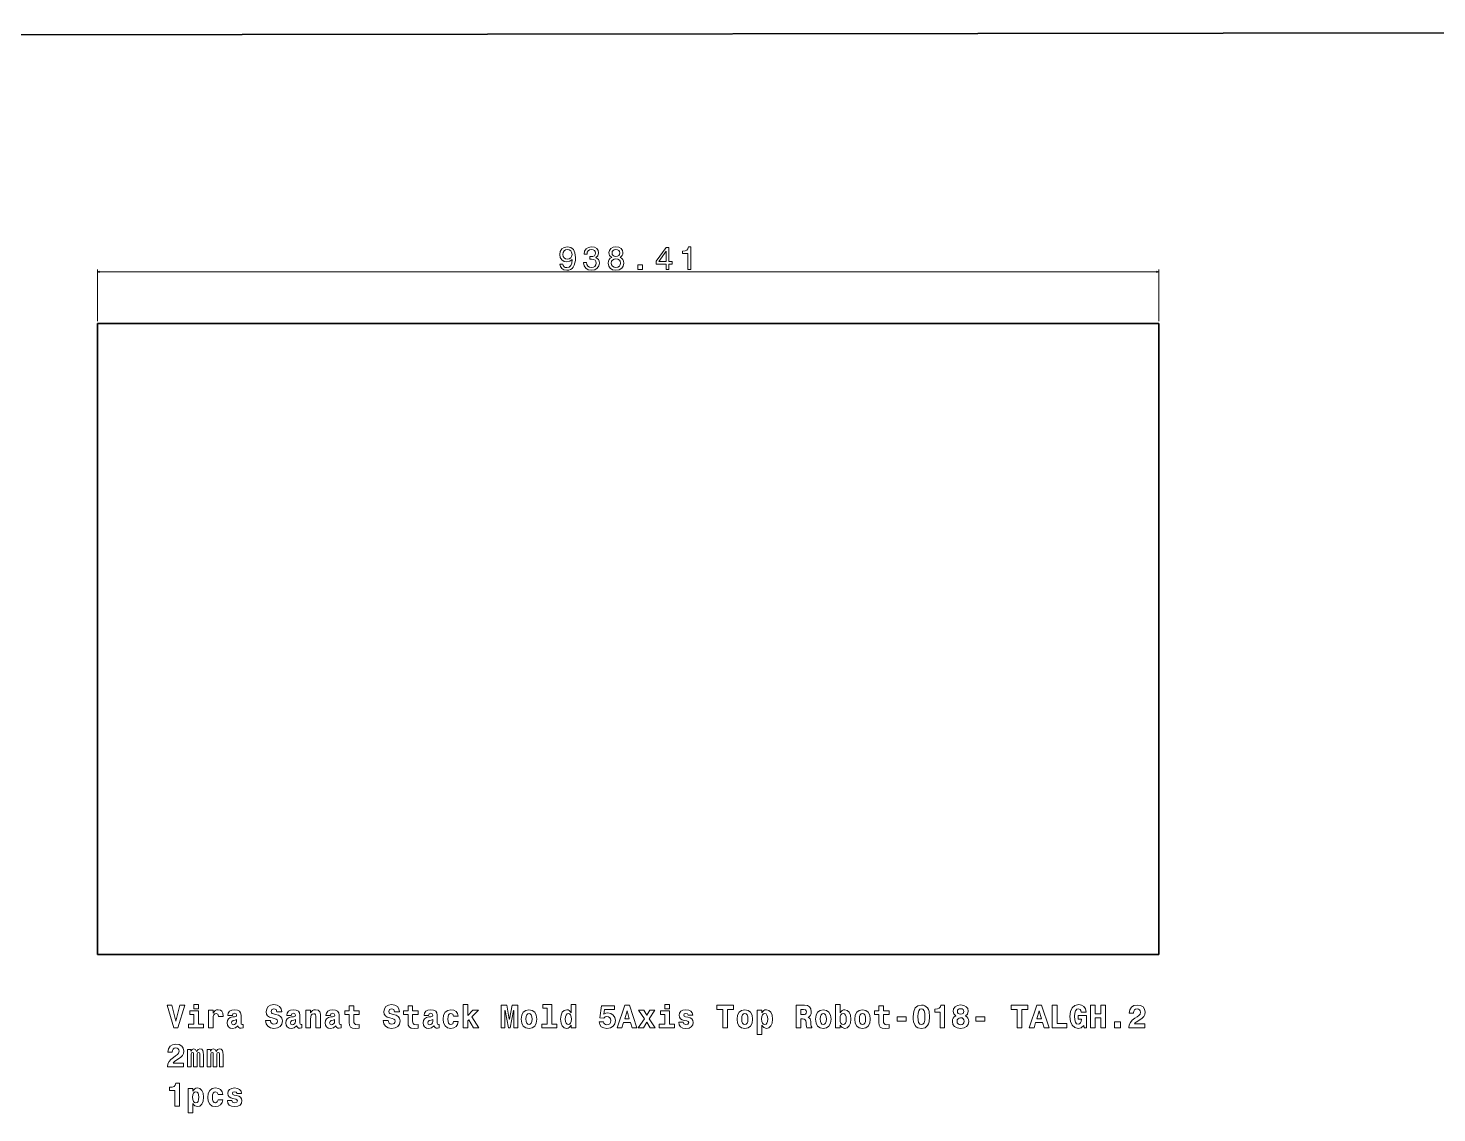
# Model space of a CAD drawing. Extents: x -2439 to 4698, y -548 to 933.
# Drawn here: x 819 to 2065, y -387 to 572 of the extents above; entities that cross this region are included whole.
import ezdxf

# ---------------------------------------------------------------- set-up
doc = ezdxf.new("R2010")
doc.units = 0

msp = doc.modelspace()

# ---------------------------------------------------------------- linework, layer by layer
at = {"color": 7, "lineweight": 35}
for p, q in [((-2439.48584, 561.389771), (4698.162109, 572.360474)), ((880.327454, -246.683884), (880.327454, 311.317078)), ((880.327454, 311.317078), (1818.73645, 311.317078)), ((1818.73645, -246.683884), (1818.73645, 311.317078)), ((880.327454, -246.683884), (1818.73645, -246.683884))]:
    msp.add_line(p, q, dxfattribs=at)
at = {"color": 7, "lineweight": 13}
for p, q in [((880.327454, 313.317078), (880.327454, 358.90686)), ((880.327454, 356.90686), (1818.73645, 356.90686)), ((1818.73645, 313.317078), (1818.73645, 358.90686))]:
    msp.add_line(p, q, dxfattribs=at)
for points in [[(1289.243774, 363.863647), (1289.676025, 361.586975), (1290.915283, 359.829041), (1292.874878, 358.733948), (1295.468506, 358.330505), (1297.168823, 358.532227), (1298.696289, 359.050964), (1299.993042, 359.944336), (1301.088135, 361.212341), (1301.952637, 362.797363), (1302.58667, 364.757019), (1302.961304, 367.004822), (1303.105469, 369.598511), (1302.615479, 373.661926), (1301.203369, 376.630188), (1298.955566, 378.416931), (1295.87207, 379.050964), (1293.047852, 378.532227), (1290.915283, 377.148926), (1289.531982, 375.016357), (1289.070801, 372.336243), (1289.531982, 369.569702), (1290.886475, 367.465942), (1292.903687, 366.14032), (1295.468506, 365.708008), (1298.17749, 366.255554), (1300.223633, 367.927063), (1299.762451, 364.72821), (1298.840332, 362.451538), (1297.428223, 361.097046), (1295.497314, 360.664795), (1293.998779, 360.866516), (1292.903687, 361.500549), (1292.183228, 362.509155), (1291.89502, 363.863647)], [(1291.866211, 372.365051), (1292.154419, 374.151794), (1292.961304, 375.563904), (1294.22937, 376.457275), (1295.87207, 376.774292), (1297.572266, 376.457275), (1298.869141, 375.563904), (1299.676025, 374.180664), (1299.993042, 372.393921), (1299.676025, 370.578308), (1298.869141, 369.223877), (1297.543457, 368.388123), (1295.785522, 368.099915), (1294.200562, 368.388123), (1292.961304, 369.223877), (1292.154419, 370.5495)], [(1310.246582, 365.18927), (1310.246582, 364.987549), (1310.707764, 362.221008), (1312.062256, 360.146057), (1314.194824, 358.820435), (1317.019043, 358.330505), (1320.016113, 358.820435), (1322.263916, 360.08844), (1323.704834, 362.105713), (1324.223633, 364.699341), (1323.993042, 366.399658), (1323.359009, 367.782959), (1322.321533, 368.849243), (1320.938232, 369.627319), (1322.811523, 371.183533), (1323.474365, 373.661926), (1323.041992, 375.909729), (1321.802856, 377.610046), (1319.785522, 378.676331), (1317.019043, 379.050964), (1314.425293, 378.589844), (1312.436768, 377.321838), (1311.140015, 375.304565), (1310.707764, 372.624451), (1310.707764, 372.422729), (1313.272583, 372.422729), (1313.503174, 374.26709), (1314.252441, 375.592712), (1315.462769, 376.399658), (1317.163086, 376.687866), (1318.661621, 376.457275), (1319.756714, 375.852112), (1320.419556, 374.872253), (1320.678955, 373.546631), (1320.419556, 372.134521), (1319.727905, 371.183533), (1318.517578, 370.607178), (1316.874878, 370.434265), (1315.750977, 370.463074), (1315.750977, 368.186401), (1317.163086, 368.244019), (1318.978638, 367.98468), (1320.33313, 367.29303), (1321.140015, 366.169128), (1321.428223, 364.699341), (1321.111206, 363.027893), (1320.275391, 361.788696), (1318.949829, 361.01062), (1317.191895, 360.751221), (1315.376343, 361.039429), (1314.050659, 361.903992), (1313.214966, 363.287292), (1312.897949, 365.18927)], [(1335.284058, 369.684937), (1333.814331, 368.878052), (1332.805664, 367.75415), (1332.171753, 366.342041), (1331.969971, 364.641724), (1332.43103, 362.076904), (1333.756714, 360.08844), (1335.918091, 358.820435), (1338.857544, 358.330505), (1341.768311, 358.820435), (1343.929688, 360.08844), (1345.255249, 362.076904), (1345.745239, 364.641724), (1345.514648, 366.342041), (1344.909424, 367.75415), (1343.87207, 368.878052), (1342.43103, 369.684937), (1343.583862, 370.376587), (1344.390747, 371.327637), (1344.880615, 372.480347), (1345.053589, 373.892456), (1344.592529, 375.938538), (1343.38208, 377.581238), (1341.422485, 378.647522), (1338.857544, 379.050964), (1336.263916, 378.647522), (1334.304321, 377.581238), (1333.065063, 375.938538), (1332.632813, 373.892456), (1332.776855, 372.480347), (1333.266846, 371.327637)], [(1335.370605, 373.661926), (1335.601074, 374.929932), (1336.292725, 375.909729), (1337.387817, 376.514954), (1338.857544, 376.745483), (1340.298584, 376.514954), (1341.393555, 375.909729), (1342.085205, 374.929932), (1342.344604, 373.661926), (1342.085205, 372.365051), (1341.393555, 371.356445), (1340.298584, 370.693604), (1338.857544, 370.491882), (1337.387817, 370.722412), (1336.292725, 371.356445), (1335.601074, 372.365051)], [(1383.140015, 358.90686), (1385.733643, 358.90686), (1385.733643, 363.863647), (1388.58667, 363.863647), (1388.58667, 366.169128), (1385.733643, 366.169128), (1385.733643, 378.474609), (1383.111206, 378.474609), (1374.350342, 366.399658), (1374.350342, 363.863647), (1383.140015, 363.863647)], [(1376.771118, 366.169128), (1383.140015, 375.131653), (1383.140015, 366.169128)], [(1402.38501, 358.90686), (1405.007446, 358.90686), (1405.007446, 379.050964), (1403.047852, 379.050964), (1402.529053, 377.29303), (1401.491577, 376.11145), (1399.906616, 375.4198), (1397.716431, 375.18927), (1397.716431, 373.143188), (1402.38501, 373.143188)], [(1334.736572, 364.699341), (1334.995972, 366.226746), (1335.831665, 367.379456), (1337.12854, 368.128784), (1338.857544, 368.388123), (1340.557861, 368.128784), (1341.854736, 367.379456), (1342.69043, 366.226746), (1342.978638, 364.699341), (1342.69043, 363.056702), (1341.854736, 361.817505), (1340.557861, 361.01062), (1338.857544, 360.751221), (1337.12854, 361.01062), (1335.831665, 361.817505), (1334.995972, 363.056702)], [(1358.217773, 358.90686), (1362.194824, 358.90686), (1362.194824, 363.200806), (1358.217773, 363.200806)], [(946.056885, -291.407227), (941.878235, -291.407227), (947.987732, -311.436035), (951.388306, -311.436035), (957.497803, -291.407227), (953.261536, -291.407227), (949.688049, -305.557068)], [(974.212524, -308.237183), (969.774475, -308.237183), (969.774475, -296.479248), (961.964661, -296.479248), (961.964661, -299.70694), (965.71106, -299.70694), (965.71106, -308.237183), (960.783142, -308.237183), (960.783142, -311.436035), (974.212524, -311.436035)], [(965.71106, -290.744385), (965.71106, -294.663696), (969.774475, -294.663696), (969.774475, -290.744385)], [(978.564087, -295.960541), (978.564087, -311.436035), (982.713989, -311.436035), (982.713989, -303.568604), (982.800415, -301.493683), (983.232666, -299.995117), (984.039612, -299.072937), (985.365234, -298.75592), (986.835022, -299.418732), (987.238464, -300.196838), (987.382568, -301.263123), (987.382568, -301.349579), (991.388306, -301.349579), (991.388306, -301.09021), (991.128967, -298.611816), (990.379639, -296.853912), (989.082825, -295.816437), (987.209656, -295.441803), (985.71106, -295.643524), (984.500732, -296.21991), (983.492065, -297.199738), (982.713989, -298.583008), (982.713989, -295.960541)], [(999.630371, -300.62912), (1000.091492, -299.130554), (1001.561218, -298.611816), (1002.91571, -299.015289), (1003.37677, -300.16803), (1003.203857, -301.061401), (1002.627502, -301.493683), (1001.590027, -301.666595), (999.976196, -301.839508), (997.786011, -302.415863), (996.200989, -303.482147), (995.25, -305.009521), (994.932983, -306.997986), (995.25, -309.072937), (996.200989, -310.657928), (997.728394, -311.608948), (999.803284, -311.983582), (1002.281677, -311.378387), (1004.443054, -309.562836), (1004.760071, -310.600311), (1005.365234, -311.291931), (1006.229797, -311.637756), (1007.468994, -311.78186), (1009.111633, -311.5513), (1009.111633, -308.554199), (1008.420044, -308.640656), (1007.497803, -308.265991), (1007.32489, -307.084442), (1007.32489, -300.225647), (1006.979126, -298.121918), (1005.94165, -296.623352), (1004.126099, -295.72998), (1001.561218, -295.412994), (999.082825, -295.787628), (997.238464, -296.796265), (996.056885, -298.381287), (995.682251, -300.39856), (995.682251, -300.62912)], [(1043.3479, -297.401459), (1042.858032, -294.663696), (1041.474731, -292.617584), (1039.255737, -291.378387), (1036.229858, -290.917297), (1033.492065, -291.378387), (1031.388306, -292.675232), (1030.033813, -294.663696), (1029.572754, -297.228546), (1029.889771, -299.332275), (1030.84082, -300.888489), (1032.45459, -301.983582), (1034.76001, -302.704041), (1036.748535, -303.165131), (1038.275879, -303.65506), (1039.226929, -304.375519), (1039.572754, -305.557068), (1039.342163, -306.681), (1038.737061, -307.516724), (1037.728394, -308.06427), (1036.431519, -308.237183), (1035.163574, -308.006653), (1034.154907, -307.343811), (1033.492065, -306.277527), (1033.232666, -304.836609), (1028.938721, -304.836609), (1029.515137, -307.862549), (1031.013672, -310.110382), (1033.290283, -311.493683), (1036.258667, -311.983582), (1039.515137, -311.493683), (1041.906982, -310.196838), (1043.40564, -308.093109), (1043.924316, -305.326538), (1043.492065, -302.905762), (1042.281738, -301.32077), (1040.35083, -300.283295), (1037.786011, -299.591644), (1036.114502, -299.21701), (1034.932983, -298.75592), (1034.183716, -298.06427), (1033.953125, -296.940369), (1034.615967, -295.297699), (1035.394043, -294.836609), (1036.460327, -294.634888), (1037.468994, -294.836609), (1038.275879, -295.355347), (1038.967529, -297.170898), (1038.967529, -297.401459)], [(1051.676514, -300.62912), (1052.137573, -299.130554), (1053.6073, -298.611816), (1054.961792, -299.015289), (1055.422852, -300.16803), (1055.25, -301.061401), (1054.673584, -301.493683), (1053.636108, -301.666595), (1052.022339, -301.839508), (1049.832153, -302.415863), (1048.24707, -303.482147), (1047.296143, -305.009521), (1046.979126, -306.997986), (1047.296143, -309.072937), (1048.24707, -310.657928), (1049.774414, -311.608948), (1051.849365, -311.983582), (1054.327759, -311.378387), (1056.489136, -309.562836), (1056.806152, -310.600311), (1057.411377, -311.291931), (1058.275879, -311.637756), (1059.515137, -311.78186), (1061.157715, -311.5513), (1061.157715, -308.554199), (1060.466064, -308.640656), (1059.543945, -308.265991), (1059.370972, -307.084442), (1059.370972, -300.225647), (1059.025146, -298.121918), (1057.987793, -296.623352), (1056.172119, -295.72998), (1053.6073, -295.412994), (1051.128906, -295.787628), (1049.284546, -296.796265), (1048.103027, -298.381287), (1047.728394, -300.39856), (1047.728394, -300.62912)], [(1064.76001, -295.960541), (1064.76001, -311.436035), (1068.881104, -311.436035), (1068.881104, -303.741516), (1068.996338, -301.637756), (1069.428711, -300.139191), (1070.264404, -299.245819), (1071.561279, -298.928833), (1072.627441, -299.21701), (1073.203857, -299.966309), (1073.40564, -301.205475), (1073.463257, -302.819336), (1073.463257, -311.436035), (1077.584229, -311.436035), (1077.584229, -302.041229), (1077.440186, -299.274658), (1076.86377, -297.199738), (1075.538208, -295.902893), (1073.175049, -295.441803), (1071.791748, -295.614716), (1070.639038, -296.133453), (1069.687988, -297.026825), (1068.881104, -298.323639), (1068.881104, -295.960541)], [(1086.373901, -300.62912), (1086.834961, -299.130554), (1088.304688, -298.611816), (1089.65918, -299.015289), (1090.120361, -300.16803), (1089.947388, -301.061401), (1089.370972, -301.493683), (1088.333496, -301.666595), (1086.719727, -301.839508), (1084.529541, -302.415863), (1082.944458, -303.482147), (1081.99353, -305.009521), (1081.676514, -306.997986), (1081.99353, -309.072937), (1082.944458, -310.657928), (1084.471924, -311.608948), (1086.546875, -311.983582), (1089.025146, -311.378387), (1091.186523, -309.562836), (1091.50354, -310.600311), (1092.108765, -311.291931), (1092.973389, -311.637756), (1094.212524, -311.78186), (1095.855225, -311.5513), (1095.855225, -308.554199), (1095.163574, -308.640656), (1094.241333, -308.265991), (1094.068481, -307.084442), (1094.068481, -300.225647), (1093.722656, -298.121918), (1092.685181, -296.623352), (1090.869629, -295.72998), (1088.304688, -295.412994), (1085.826416, -295.787628), (1083.981934, -296.796265), (1082.800415, -298.381287), (1082.425781, -300.39856), (1082.425781, -300.62912)], [(1111.906982, -296.479248), (1106.979126, -296.479248), (1106.979126, -291.954773), (1102.915649, -291.954773), (1102.915649, -296.479248), (1099.054077, -296.479248), (1099.054077, -299.70694), (1102.915649, -299.70694), (1102.915649, -306.594543), (1103.175049, -309.072937), (1104.09729, -310.744385), (1105.855225, -311.666595), (1108.621704, -311.983582), (1111.906982, -311.839508), (1111.906982, -308.554199), (1110.005005, -308.669464), (1108.448853, -308.438904), (1107.526611, -307.747284), (1107.09436, -306.623352), (1106.979126, -305.124786), (1106.979126, -299.70694), (1111.906982, -299.70694)], [(1147.440186, -297.401459), (1146.950317, -294.663696), (1145.567017, -292.617584), (1143.348022, -291.378387), (1140.322021, -290.917297), (1137.584229, -291.378387), (1135.480591, -292.675232), (1134.126099, -294.663696), (1133.665039, -297.228546), (1133.981934, -299.332275), (1134.932983, -300.888489), (1136.546875, -301.983582), (1138.852295, -302.704041), (1140.84082, -303.165131), (1142.368164, -303.65506), (1143.319214, -304.375519), (1143.665039, -305.557068), (1143.434448, -306.681), (1142.829224, -307.516724), (1141.820557, -308.06427), (1140.523804, -308.237183), (1139.255737, -308.006653), (1138.24707, -307.343811), (1137.584229, -306.277527), (1137.324951, -304.836609), (1133.031006, -304.836609), (1133.6073, -307.862549), (1135.105957, -310.110382), (1137.382568, -311.493683), (1140.35083, -311.983582), (1143.6073, -311.493683), (1145.999268, -310.196838), (1147.497803, -308.093109), (1148.016602, -305.326538), (1147.584229, -302.905762), (1146.373901, -301.32077), (1144.443115, -300.283295), (1141.878296, -299.591644), (1140.206787, -299.21701), (1139.025269, -298.75592), (1138.275879, -298.06427), (1138.04541, -296.940369), (1138.708252, -295.297699), (1139.486328, -294.836609), (1140.552612, -294.634888), (1141.561279, -294.836609), (1142.368164, -295.355347), (1143.059814, -297.170898), (1143.059814, -297.401459)], [(1163.953125, -296.479248), (1159.025269, -296.479248), (1159.025269, -291.954773), (1154.961792, -291.954773), (1154.961792, -296.479248), (1151.100098, -296.479248), (1151.100098, -299.70694), (1154.961792, -299.70694), (1154.961792, -306.594543), (1155.221191, -309.072937), (1156.143433, -310.744385), (1157.901367, -311.666595), (1160.667847, -311.983582), (1163.953125, -311.839508), (1163.953125, -308.554199), (1162.051147, -308.669464), (1160.494995, -308.438904), (1159.572754, -307.747284), (1159.140503, -306.623352), (1159.025269, -305.124786), (1159.025269, -299.70694), (1163.953125, -299.70694)], [(1173.117432, -300.62912), (1173.578613, -299.130554), (1175.04834, -298.611816), (1176.40271, -299.015289), (1176.863892, -300.16803), (1176.690918, -301.061401), (1176.114502, -301.493683), (1175.077148, -301.666595), (1173.463257, -301.839508), (1171.273071, -302.415863), (1169.687988, -303.482147), (1168.737061, -305.009521), (1168.420044, -306.997986), (1168.737061, -309.072937), (1169.687988, -310.657928), (1171.215454, -311.608948), (1173.290405, -311.983582), (1175.768799, -311.378387), (1177.930176, -309.562836), (1178.24707, -310.600311), (1178.852295, -311.291931), (1179.716919, -311.637756), (1180.956055, -311.78186), (1182.598755, -311.5513), (1182.598755, -308.554199), (1181.907104, -308.640656), (1180.984863, -308.265991), (1180.812012, -307.084442), (1180.812012, -300.225647), (1180.466187, -298.121918), (1179.428711, -296.623352), (1177.613159, -295.72998), (1175.04834, -295.412994), (1172.569946, -295.787628), (1170.725586, -296.796265), (1169.543945, -298.381287), (1169.169312, -300.39856), (1169.169312, -300.62912)], [(1195.336426, -305.902893), (1194.529541, -307.804901), (1192.886963, -308.496552), (1191.734131, -308.208374), (1190.869629, -307.286194), (1190.35083, -305.758789), (1190.177979, -303.65506), (1190.35083, -301.580139), (1190.898438, -300.052734), (1191.762939, -299.159363), (1192.886963, -298.842377), (1194.529541, -299.447571), (1195.307617, -301.09021), (1199.371094, -301.09021), (1198.765869, -298.727112), (1197.468994, -296.940369), (1195.509399, -295.816437), (1192.973389, -295.412994), (1190.091553, -296.018158), (1187.901367, -297.689636), (1186.489258, -300.312103), (1186.028076, -303.741516), (1186.489258, -307.14209), (1187.814819, -309.735748), (1189.918579, -311.407227), (1192.713989, -311.983582), (1195.365234, -311.5513), (1197.411377, -310.369751), (1198.765869, -308.438904), (1199.371094, -305.902893)], [(1203.809082, -290.744385), (1203.809082, -311.436035), (1207.786011, -311.436035), (1207.786011, -305.384155), (1208.852295, -304.260254), (1213.002197, -311.436035), (1217.468994, -311.436035), (1211.503662, -301.695404), (1217.267334, -295.960541), (1212.310547, -295.960541), (1207.786011, -300.513855), (1207.786011, -290.744385)], [(1237.267334, -291.436035), (1237.267334, -311.436035), (1240.667847, -311.436035), (1240.667847, -296.018158), (1241.013672, -296.018158), (1243.809082, -311.436035), (1245.422852, -311.436035), (1248.160645, -296.018158), (1248.535278, -296.018158), (1248.535278, -311.436035), (1251.964722, -311.436035), (1251.964722, -291.436035), (1246.950317, -291.436035), (1244.673584, -303.770325), (1244.55835, -303.770325), (1242.281738, -291.436035)], [(1255.105957, -303.712708), (1255.567017, -307.257355), (1256.921509, -309.851013), (1259.082886, -311.436035), (1261.964722, -311.983582), (1264.817749, -311.436035), (1266.979126, -309.851013), (1268.333496, -307.257355), (1268.823486, -303.712708), (1268.333496, -300.196838), (1266.979126, -297.574371), (1264.78894, -295.989349), (1261.935913, -295.412994), (1259.082886, -295.989349), (1256.921509, -297.574371), (1255.567017, -300.196838)], [(1261.964722, -298.842377), (1263.117432, -299.159363), (1263.981934, -300.081573), (1264.500732, -301.608948), (1264.702393, -303.683868), (1264.500732, -305.787628), (1263.981934, -307.315002), (1263.117432, -308.237183), (1261.964722, -308.52536), (1260.783203, -308.237183), (1259.918579, -307.286194), (1259.399902, -305.72998), (1259.226929, -303.568604), (1259.399902, -301.5513), (1259.947388, -300.081573), (1260.812012, -299.159363)], [(1274.241333, -293.972046), (1277.987793, -293.972046), (1277.987793, -308.237183), (1273.232666, -308.237183), (1273.232666, -311.436035), (1286.662109, -311.436035), (1286.662109, -308.237183), (1282.051147, -308.237183), (1282.051147, -290.744385), (1274.241333, -290.744385)], [(1299.313354, -309.044098), (1299.313354, -311.436035), (1303.434448, -311.436035), (1303.434448, -290.744385), (1299.313354, -290.744385), (1299.313354, -298.323639), (1298.477661, -297.026825), (1297.55542, -296.104614), (1296.518066, -295.585876), (1295.307617, -295.412994), (1293.117432, -295.989349), (1291.388306, -297.60318), (1290.264404, -300.196838), (1289.860962, -303.683868), (1290.264404, -307.199738), (1291.388306, -309.822205), (1293.117432, -311.436035), (1295.307617, -311.983582), (1296.546875, -311.810669), (1297.584229, -311.291931), (1298.477661, -310.369751)], [(1296.690918, -298.871185), (1297.872437, -299.188202), (1298.737061, -300.081573), (1299.313354, -301.608948), (1299.515137, -303.683868), (1299.313354, -305.787628), (1298.737061, -307.315002), (1297.843628, -308.237183), (1296.690918, -308.52536), (1295.567017, -308.237183), (1294.702393, -307.315002), (1294.154907, -305.787628), (1293.981934, -303.683868), (1294.154907, -301.608948), (1294.702393, -300.110382), (1295.567017, -299.188202)], [(1327.843628, -306.018158), (1323.895508, -306.018158), (1324.443115, -308.52536), (1325.855225, -310.427399), (1328.016602, -311.580139), (1330.840698, -312.01239), (1333.924316, -311.493683), (1336.316284, -310.081573), (1337.843628, -307.83374), (1338.391113, -304.894257), (1337.901245, -302.214142), (1336.517944, -300.110382), (1334.385376, -298.75592), (1331.647705, -298.265991), (1329.774414, -298.52536), (1328.24707, -299.303467), (1328.737061, -295.26889), (1337.468994, -295.26889), (1337.468994, -291.868317), (1325.912842, -291.868317), (1324.587158, -302.675232), (1328.218262, -302.876953), (1329.313354, -301.839508), (1330.869629, -301.493683), (1332.281616, -301.753052), (1333.319092, -302.473511), (1333.981934, -303.626251), (1334.241333, -305.095978), (1334.010742, -306.709808), (1333.3479, -307.862549), (1332.281616, -308.554199), (1330.840698, -308.784729), (1329.630371, -308.611816), (1328.737061, -308.06427), (1328.103027, -307.199738)], [(1346.719727, -291.436035), (1339.947388, -311.436035), (1344.183594, -311.436035), (1345.538086, -306.853912), (1351.705322, -306.853912), (1353.117432, -311.436035), (1357.440186, -311.436035), (1350.696655, -291.436035)], [(1348.679321, -296.421631), (1350.667847, -303.482147), (1346.633301, -303.482147)], [(1364.039551, -303.453339), (1358.477539, -311.436035), (1363.088623, -311.436035), (1366.056885, -306.536896), (1368.996338, -311.436035), (1373.6073, -311.436035), (1368.074219, -303.453339), (1373.232666, -295.960541), (1368.650513, -295.960541), (1366.028076, -300.39856), (1363.405518, -295.960541), (1358.852295, -295.960541)], [(1390.581299, -308.237183), (1386.143311, -308.237183), (1386.143311, -296.479248), (1378.333496, -296.479248), (1378.333496, -299.70694), (1382.079834, -299.70694), (1382.079834, -308.237183), (1377.151978, -308.237183), (1377.151978, -311.436035), (1390.581299, -311.436035)], [(1382.079834, -290.744385), (1382.079834, -294.663696), (1386.143311, -294.663696), (1386.143311, -290.744385)], [(1401.618774, -305.297699), (1402.742676, -305.845245), (1403.14624, -306.882721), (1402.512207, -308.150726), (1400.667725, -308.640656), (1398.909912, -308.06427), (1398.218262, -306.450439), (1394.29895, -306.450439), (1394.702393, -308.813568), (1395.941528, -310.571472), (1397.930054, -311.608948), (1400.638916, -311.983582), (1403.434326, -311.608948), (1405.480469, -310.571472), (1406.748535, -308.900024), (1407.180786, -306.652161), (1406.86377, -304.923065), (1405.999268, -303.597412), (1404.529419, -302.646423), (1402.45459, -302.070038), (1400.206665, -301.695404), (1399.140381, -301.205475), (1398.736938, -300.16803), (1399.226807, -299.159363), (1400.581299, -298.727112), (1402.166382, -299.188202), (1402.800293, -300.312103), (1406.748535, -300.312103), (1406.748535, -300.254486), (1406.316162, -298.29483), (1405.105835, -296.767456), (1403.175049, -295.787628), (1400.638916, -295.441803), (1398.102905, -295.787628), (1396.258545, -296.796265), (1395.105835, -298.352448), (1394.731201, -300.369751), (1395.019409, -302.041229), (1395.883911, -303.366882), (1397.267212, -304.317871), (1399.169189, -304.865417)], [(1433.3479, -295.240082), (1433.3479, -311.436035), (1437.526611, -311.436035), (1437.526611, -295.240082), (1442.829102, -295.240082), (1442.829102, -291.436035), (1428.045288, -291.436035), (1428.045288, -295.240082)], [(1445.941528, -303.712708), (1446.402588, -307.257355), (1447.75708, -309.851013), (1449.918457, -311.436035), (1452.800293, -311.983582), (1455.65332, -311.436035), (1457.814697, -309.851013), (1459.169189, -307.257355), (1459.65918, -303.712708), (1459.169189, -300.196838), (1457.814697, -297.574371), (1455.624512, -295.989349), (1452.771484, -295.412994), (1449.918457, -295.989349), (1447.75708, -297.574371), (1446.402588, -300.196838)], [(1452.800293, -298.842377), (1453.953125, -299.159363), (1454.817627, -300.081573), (1455.336426, -301.608948), (1455.538086, -303.683868), (1455.336426, -305.787628), (1454.817627, -307.315002), (1453.953125, -308.237183), (1452.800293, -308.52536), (1451.618774, -308.237183), (1450.75415, -307.286194), (1450.235474, -305.72998), (1450.0625, -303.568604), (1450.235474, -301.5513), (1450.783081, -300.081573), (1451.647583, -299.159363)], [(1463.693604, -295.931702), (1463.693604, -317.430267), (1467.814697, -317.430267), (1467.814697, -309.044098), (1468.621582, -310.369751), (1469.515015, -311.291931), (1471.820557, -311.983582), (1473.981934, -311.436035), (1475.710938, -309.822205), (1476.834961, -307.199738), (1477.26709, -303.683868), (1476.834961, -300.196838), (1475.710938, -297.60318), (1473.981934, -295.989349), (1471.820557, -295.412994), (1470.55249, -295.585876), (1469.515015, -296.104614), (1468.621582, -297.026825), (1467.814697, -298.323639), (1467.814697, -295.931702)], [(1470.437256, -298.871185), (1471.532227, -299.188202), (1472.396851, -300.110382), (1472.944336, -301.608948), (1473.146118, -303.683868), (1472.944336, -305.787628), (1472.396851, -307.315002), (1471.532227, -308.237183), (1470.437256, -308.52536), (1469.226807, -308.237183), (1468.333496, -307.286194), (1467.785889, -305.72998), (1467.613037, -303.568604), (1467.785889, -301.5513), (1468.362305, -300.081573), (1469.255615, -299.188202)], [(1498.160522, -291.436035), (1498.160522, -311.436035), (1502.368042, -311.436035), (1502.368042, -303.510956), (1503.751221, -303.510956), (1505.307495, -303.712708), (1506.258545, -304.289063), (1506.719604, -305.26889), (1506.921387, -306.681), (1507.06543, -308.727112), (1507.238281, -310.369751), (1507.584229, -311.436035), (1512.16626, -311.436035), (1512.16626, -310.888489), (1511.503418, -310.052765), (1511.272949, -308.583008), (1511.071167, -305.902893), (1510.610107, -303.539795), (1509.976074, -302.761688), (1508.880981, -302.214142), (1510.091309, -301.407227), (1510.927124, -300.312103), (1511.388184, -298.928833), (1511.561035, -297.199738), (1511.157715, -294.750153), (1510.004883, -292.934601), (1508.102905, -291.839478), (1505.480469, -291.436035)], [(1502.368042, -295.240082), (1504.587036, -295.240082), (1506.546631, -295.672333), (1507.036621, -296.335175), (1507.209473, -297.37262), (1507.036621, -298.554199), (1506.517822, -299.274658), (1505.65332, -299.620483), (1504.442871, -299.70694), (1502.368042, -299.70694)], [(1515.336304, -303.712708), (1515.797363, -307.257355), (1517.151855, -309.851013), (1519.313232, -311.436035), (1522.195068, -311.983582), (1525.048096, -311.436035), (1527.209473, -309.851013), (1528.563965, -307.257355), (1529.053955, -303.712708), (1528.563965, -300.196838), (1527.209473, -297.574371), (1525.019287, -295.989349), (1522.16626, -295.412994), (1519.313232, -295.989349), (1517.151855, -297.574371), (1515.797363, -300.196838)], [(1522.195068, -298.842377), (1523.3479, -299.159363), (1524.212402, -300.081573), (1524.731201, -301.608948), (1524.932861, -303.683868), (1524.731201, -305.787628), (1524.212402, -307.315002), (1523.3479, -308.237183), (1522.195068, -308.52536), (1521.01355, -308.237183), (1520.148926, -307.286194), (1519.630249, -305.72998), (1519.457275, -303.568604), (1519.630249, -301.5513), (1520.177734, -300.081573), (1521.042358, -299.159363)], [(1533.088379, -290.744385), (1533.088379, -311.436035), (1537.209473, -311.436035), (1537.209473, -309.044098), (1538.016357, -310.369751), (1538.90979, -311.291931), (1541.215332, -311.983582), (1543.376709, -311.436035), (1545.105713, -309.822205), (1546.229736, -307.199738), (1546.661865, -303.683868), (1546.229736, -300.196838), (1545.105713, -297.60318), (1543.376709, -295.989349), (1541.215332, -295.412994), (1539.947266, -295.585876), (1538.90979, -296.104614), (1538.016357, -297.026825), (1537.209473, -298.323639), (1537.209473, -290.744385)], [(1539.832031, -298.871185), (1540.927002, -299.188202), (1541.791626, -300.110382), (1542.339111, -301.608948), (1542.540894, -303.683868), (1542.339111, -305.787628), (1541.791626, -307.315002), (1540.927002, -308.237183), (1539.832031, -308.52536), (1538.621582, -308.237183), (1537.728271, -307.286194), (1537.180664, -305.72998), (1537.007813, -303.568604), (1537.180664, -301.5513), (1537.75708, -300.081573), (1538.650391, -299.188202)], [(1550.033691, -303.712708), (1550.494873, -307.257355), (1551.849243, -309.851013), (1554.01062, -311.436035), (1556.892578, -311.983582), (1559.745605, -311.436035), (1561.906982, -309.851013), (1563.261353, -307.257355), (1563.751221, -303.712708), (1563.261353, -300.196838), (1561.906982, -297.574371), (1559.716675, -295.989349), (1556.863647, -295.412994), (1554.01062, -295.989349), (1551.849243, -297.574371), (1550.494873, -300.196838)], [(1556.892578, -298.842377), (1558.045166, -299.159363), (1558.90979, -300.081573), (1559.428467, -301.608948), (1559.630249, -303.683868), (1559.428467, -305.787628), (1558.90979, -307.315002), (1558.045166, -308.237183), (1556.892578, -308.52536), (1555.710938, -308.237183), (1554.846436, -307.286194), (1554.327637, -305.72998), (1554.154785, -303.568604), (1554.327637, -301.5513), (1554.875244, -300.081573), (1555.739746, -299.159363)], [(1580.321899, -296.479248), (1575.393921, -296.479248), (1575.393921, -291.954773), (1571.330566, -291.954773), (1571.330566, -296.479248), (1567.468872, -296.479248), (1567.468872, -299.70694), (1571.330566, -299.70694), (1571.330566, -306.594543), (1571.589844, -309.072937), (1572.512085, -310.744385), (1574.27002, -311.666595), (1577.036621, -311.983582), (1580.321899, -311.839508), (1580.321899, -308.554199), (1578.419922, -308.669464), (1576.863647, -308.438904), (1575.941406, -307.747284), (1575.509277, -306.623352), (1575.393921, -305.124786), (1575.393921, -299.70694), (1580.321899, -299.70694)], [(1601.647461, -301.378387), (1601.733887, -303.914429), (1602.079834, -306.075806), (1603.405518, -309.361115), (1604.414063, -310.513855), (1605.682129, -311.349579), (1608.938599, -311.983582), (1612.137451, -311.349579), (1614.385254, -309.418732), (1615.16333, -307.977814), (1615.739746, -306.21991), (1616.200806, -301.666595), (1615.739746, -297.14209), (1615.16333, -295.355347), (1614.385254, -293.88559), (1612.108643, -291.954773), (1610.638916, -291.464844), (1608.938599, -291.291931), (1605.768555, -291.954773), (1603.491943, -293.856781), (1602.108643, -296.997986)], [(1608.909668, -294.663696), (1610.321777, -295.095978), (1611.272949, -296.392822), (1611.820435, -298.583008), (1612.022217, -301.637756), (1611.820435, -304.750153), (1611.272949, -306.91153), (1610.321777, -308.237183), (1608.909668, -308.640656), (1607.439941, -308.208374), (1606.489014, -306.882721), (1605.970215, -304.634888), (1605.826172, -301.407227), (1605.999023, -298.438904), (1606.546631, -296.335175), (1607.497681, -295.095978)], [(1625.480347, -297.660828), (1625.480347, -311.436035), (1629.457275, -311.436035), (1629.457275, -291.291931), (1626.229614, -291.291931), (1625.739746, -293.021057), (1624.731079, -294.11615), (1623.117188, -294.692505), (1620.869385, -294.836609), (1620.667725, -294.836609), (1620.667725, -297.660828)], [(1647.929932, -300.85968), (1649.716675, -299.245819), (1650.321777, -296.796265), (1649.860718, -294.490784), (1648.563965, -292.761688), (1646.460205, -291.666595), (1643.635986, -291.263123), (1640.811768, -291.666595), (1638.708008, -292.761688), (1637.382324, -294.548431), (1636.950073, -296.882721), (1637.497559, -299.21701), (1639.342041, -300.85968), (1637.987549, -301.753052), (1637.094238, -302.819336), (1636.546631, -304.144958), (1636.402588, -305.72998), (1636.863647, -308.381287), (1638.275757, -310.340942), (1640.552368, -311.580139), (1643.635986, -312.01239), (1646.661865, -311.5513), (1648.938477, -310.340942), (1650.350586, -308.381287), (1650.869385, -305.72998), (1650.667725, -304.144958), (1650.120117, -302.790497), (1649.197998, -301.695404)], [(1643.635986, -294.519623), (1644.846313, -294.721344), (1645.739746, -295.211243), (1646.287231, -295.960541), (1646.489014, -296.940369), (1646.287231, -297.977814), (1645.739746, -298.727112), (1644.846313, -299.21701), (1643.635986, -299.361115), (1642.396729, -299.21701), (1641.503418, -298.727112), (1640.955811, -297.977814), (1640.782959, -296.940369), (1640.955811, -295.960541), (1641.532227, -295.211243), (1642.425537, -294.721344)], [(1693.578369, -295.240082), (1693.578369, -311.436035), (1697.756958, -311.436035), (1697.756958, -295.240082), (1703.05957, -295.240082), (1703.05957, -291.436035), (1688.275635, -291.436035), (1688.275635, -295.240082)], [(1711.042236, -291.436035), (1704.27002, -311.436035), (1708.506226, -311.436035), (1709.860718, -306.853912), (1716.027832, -306.853912), (1717.439941, -311.436035), (1721.762695, -311.436035), (1715.019287, -291.436035)], [(1713.001953, -296.421631), (1714.990479, -303.482147), (1710.955811, -303.482147)], [(1737.497559, -311.436035), (1737.497559, -307.631989), (1728.852051, -307.631989), (1728.852051, -291.436035), (1724.644531, -291.436035), (1724.644531, -311.436035)], [(1754.67334, -297.459076), (1753.924072, -294.692505), (1752.511963, -292.617584), (1750.523438, -291.349579), (1748.016357, -290.888489), (1744.730957, -291.608948), (1742.252686, -293.712708), (1740.667603, -297.026825), (1740.120117, -301.436035), (1740.667603, -305.874084), (1742.252686, -309.188202), (1744.586914, -311.291931), (1747.526367, -311.983582), (1750.26416, -311.378387), (1752.483154, -309.534027), (1752.944336, -311.436035), (1754.932739, -311.436035), (1754.932739, -300.62912), (1747.612793, -300.62912), (1747.612793, -303.827972), (1750.523438, -303.827972), (1750.235352, -305.72998), (1749.658936, -307.084442), (1748.794434, -307.920197), (1747.641602, -308.179565), (1746.200684, -307.776093), (1745.192139, -306.508087), (1744.615723, -304.34671), (1744.442871, -301.263123), (1744.644531, -298.381287), (1745.249756, -296.306366), (1746.258301, -295.067169), (1747.699219, -294.634888), (1749.342041, -295.355347), (1749.889526, -296.21991), (1750.26416, -297.459076)], [(1758.390869, -291.436035), (1758.390869, -311.436035), (1762.598389, -311.436035), (1762.598389, -302.704041), (1767.555176, -302.704041), (1767.555176, -311.436035), (1771.733887, -311.436035), (1771.733887, -291.436035), (1767.555176, -291.436035), (1767.555176, -298.928833), (1762.598389, -298.928833), (1762.598389, -291.436035)], [(1796.488892, -298.496552), (1796.488892, -298.323639), (1796.690674, -296.767456), (1797.324707, -295.614716), (1798.333252, -294.923065), (1799.658936, -294.663696), (1800.898193, -294.894257), (1801.849121, -295.470612), (1802.425537, -296.392822), (1802.656006, -297.545532), (1802.252563, -299.274658), (1801.215088, -300.571472), (1799.601318, -301.753052), (1797.583984, -303.049866), (1795.336182, -304.778961), (1793.751221, -306.594543), (1792.77124, -308.75592), (1792.425537, -311.436035), (1806.575439, -311.436035), (1806.575439, -308.006653), (1797.411133, -308.006653), (1797.958618, -307.170898), (1798.938477, -306.363983), (1802.021973, -304.34671), (1804.039307, -302.876953), (1805.537842, -301.349579), (1806.460083, -299.620483), (1806.7771, -297.487915), (1806.287109, -294.980713), (1804.932617, -293.021057), (1802.713623, -291.753052), (1799.716553, -291.291931), (1796.805908, -291.78186), (1794.644531, -293.165131), (1793.232422, -295.412994), (1792.77124, -298.410095), (1792.77124, -298.496552)], [(1003.319153, -305.902893), (1003.088623, -307.084442), (1002.483398, -307.977814), (1001.590027, -308.554199), (1000.523743, -308.727112), (999.342224, -308.237183), (998.909912, -306.969177), (999.255737, -305.72998), (1000.293213, -305.067169), (1002.051147, -304.721344), (1003.319153, -304.11615)], [(1055.365234, -305.902893), (1055.134766, -307.084442), (1054.529541, -307.977814), (1053.636108, -308.554199), (1052.569824, -308.727112), (1051.388306, -308.237183), (1050.956055, -306.969177), (1051.30188, -305.72998), (1052.339355, -305.067169), (1054.09729, -304.721344), (1055.365234, -304.11615)], [(1090.062622, -305.902893), (1089.832153, -307.084442), (1089.226929, -307.977814), (1088.333496, -308.554199), (1087.267334, -308.727112), (1086.085693, -308.237183), (1085.653442, -306.969177), (1085.999268, -305.72998), (1087.036743, -305.067169), (1088.794678, -304.721344), (1090.062622, -304.11615)], [(1176.806152, -305.902893), (1176.575684, -307.084442), (1175.970459, -307.977814), (1175.077148, -308.554199), (1174.010864, -308.727112), (1172.829224, -308.237183), (1172.396973, -306.969177), (1172.742798, -305.72998), (1173.780273, -305.067169), (1175.538208, -304.721344), (1176.806152, -304.11615)], [(1587.641724, -301.753052), (1587.641724, -305.643524), (1595.538086, -305.643524), (1595.538086, -301.753052)], [(1643.635986, -302.502319), (1644.932861, -302.73288), (1645.912598, -303.366882), (1646.575439, -304.34671), (1646.805908, -305.585876), (1646.575439, -306.91153), (1645.941406, -307.862549), (1644.932861, -308.467743), (1643.635986, -308.669464), (1642.310303, -308.496552), (1641.330566, -307.920197), (1640.696533, -306.997986), (1640.494751, -305.72998), (1640.696533, -304.433167), (1641.330566, -303.395691), (1642.310303, -302.761688)], [(1657.036499, -301.753052), (1657.036499, -305.643524), (1664.932861, -305.643524), (1664.932861, -301.753052)], [(1779.77417, -306.133453), (1779.77417, -311.436035), (1785.076782, -311.436035), (1785.076782, -306.133453)], [(946.40271, -333.078674), (946.40271, -332.905762), (946.604431, -331.349579), (947.238464, -330.196838), (948.247131, -329.505188), (949.572754, -329.245819), (950.811951, -329.476379), (951.762939, -330.052734), (952.339294, -330.974945), (952.569885, -332.127655), (952.166382, -333.856781), (951.128967, -335.153595), (949.515137, -336.335175), (947.497803, -337.631989), (945.25, -339.361084), (943.664978, -341.176666), (942.68512, -343.338043), (942.339294, -346.018158), (956.489197, -346.018158), (956.489197, -342.588776), (947.32489, -342.588776), (947.872437, -341.753021), (948.852295, -340.946106), (951.935852, -338.928833), (953.953125, -337.459076), (955.451721, -335.931702), (956.373901, -334.202606), (956.690918, -332.070038), (956.200989, -329.562836), (954.846497, -327.60318), (952.627502, -326.335175), (949.630371, -325.874054), (946.719727, -326.363983), (944.55835, -327.747253), (943.14624, -329.995117), (942.68512, -332.992218), (942.68512, -333.078674)], [(970.783142, -334.548431), (970.783142, -346.018158), (974.06842, -346.018158), (974.06842, -335.326508), (973.924316, -333.078674), (973.463257, -331.407196), (972.512207, -330.369751), (970.927246, -329.995117), (969.284546, -330.571472), (967.930115, -332.24295), (967.007935, -330.600281), (965.422913, -329.995117), (963.981995, -330.571472), (962.973328, -332.185303), (962.973328, -330.542664), (960.005005, -330.542664), (960.005005, -346.018158), (963.261536, -346.018158), (963.261536, -334.663696), (963.578491, -333.626221), (964.500732, -333.251587), (965.192322, -333.539764), (965.422913, -334.34668), (965.422913, -346.018158), (968.650574, -346.018158), (968.650574, -334.663696), (968.96759, -333.626221), (969.889771, -333.251587), (970.552551, -333.539764), (970.783142, -334.34668)], [(988.131836, -334.548431), (988.131836, -346.018158), (991.417114, -346.018158), (991.417114, -335.326508), (991.27301, -333.078674), (990.811951, -331.407196), (989.860962, -330.369751), (988.27594, -329.995117), (986.633301, -330.571472), (985.278809, -332.24295), (984.356628, -330.600281), (982.771606, -329.995117), (981.330688, -330.571472), (980.322021, -332.185303), (980.322021, -330.542664), (977.35376, -330.542664), (977.35376, -346.018158), (980.610229, -346.018158), (980.610229, -334.663696), (980.927246, -333.626221), (981.849426, -333.251587), (982.541077, -333.539764), (982.771606, -334.34668), (982.771606, -346.018158), (985.999268, -346.018158), (985.999268, -334.663696), (986.316284, -333.626221), (987.238464, -333.251587), (987.901306, -333.539764), (988.131836, -334.34668)], [(948.881104, -366.825073), (948.881104, -380.600281), (952.858032, -380.600281), (952.858032, -360.456177), (949.630371, -360.456177), (949.140503, -362.185303), (948.131836, -363.280396), (946.518005, -363.85675), (944.270142, -364.000854), (944.06842, -364.000854), (944.06842, -366.825073)], [(960.581421, -365.095947), (960.581421, -386.594513), (964.702454, -386.594513), (964.702454, -378.208344), (965.509338, -379.533997), (966.40271, -380.456177), (968.708191, -381.147827), (970.869568, -380.600281), (972.598694, -378.98645), (973.722595, -376.363983), (974.154907, -372.848114), (973.722595, -369.361084), (972.598694, -366.767426), (970.869568, -365.153595), (968.708191, -364.57724), (967.440186, -364.750122), (966.40271, -365.26886), (965.509338, -366.191071), (964.702454, -367.487885), (964.702454, -365.095947)], [(967.32489, -368.035431), (968.419983, -368.352448), (969.284546, -369.274628), (969.832092, -370.773193), (970.033813, -372.848114), (969.832092, -374.951874), (969.284546, -376.479248), (968.419983, -377.401428), (967.32489, -377.689606), (966.114563, -377.401428), (965.221191, -376.450439), (964.673584, -374.894226), (964.500732, -372.732849), (964.673584, -370.715546), (965.25, -369.245819), (966.143372, -368.352448)], [(987.151978, -375.067139), (986.345093, -376.969147), (984.702454, -377.660797), (983.549683, -377.37262), (982.68512, -376.450439), (982.166382, -374.923035), (981.99353, -372.819305), (982.166382, -370.744385), (982.713989, -369.21698), (983.578491, -368.323608), (984.702454, -368.006622), (986.345093, -368.611816), (987.123169, -370.254456), (991.186584, -370.254456), (990.581421, -367.891357), (989.284546, -366.104614), (987.32489, -364.980682), (984.788879, -364.57724), (981.907043, -365.182404), (979.716858, -366.853882), (978.304749, -369.476349), (977.843628, -372.905762), (978.304749, -376.306335), (979.630371, -378.899994), (981.734131, -380.571472), (984.529541, -381.147827), (987.180847, -380.715546), (989.226929, -379.533997), (990.581421, -377.603149), (991.186584, -375.067139)], [(1002.598694, -374.461945), (1003.722595, -375.009491), (1004.126099, -376.046967), (1003.492065, -377.314972), (1001.647705, -377.804901), (999.889771, -377.228516), (999.19812, -375.614685), (995.278809, -375.614685), (995.682251, -377.977814), (996.921448, -379.735718), (998.909912, -380.773193), (1001.618835, -381.147827), (1004.414246, -380.773193), (1006.460327, -379.735718), (1007.728394, -378.06427), (1008.160645, -375.816406), (1007.843628, -374.087311), (1006.979126, -372.761658), (1005.509338, -371.810669), (1003.434448, -371.234283), (1001.186584, -370.85965), (1000.1203, -370.36972), (999.716858, -369.332275), (1000.206787, -368.323608), (1001.561218, -367.891357), (1003.14624, -368.352448), (1003.780273, -369.476349), (1007.728394, -369.476349), (1007.728394, -369.418732), (1007.296082, -367.459076), (1006.085693, -365.931702), (1004.154907, -364.951874), (1001.618835, -364.606049), (999.082825, -364.951874), (997.238464, -365.96051), (996.085693, -367.516693), (995.71106, -369.533997), (995.999268, -371.205475), (996.863831, -372.531128), (998.247131, -373.482117), (1000.149109, -374.029663)]]:
    msp.add_lwpolyline(points, close=True, dxfattribs=at)
for points in [[(882.259338, 357.4245), (880.327454, 356.90686), (882.259338, 356.389221)], [(1816.804565, 356.389221), (1818.73645, 356.90686), (1816.804565, 357.4245)]]:
    msp.add_lwpolyline(points, dxfattribs=at)

doc.saveas('drawing.dxf')
